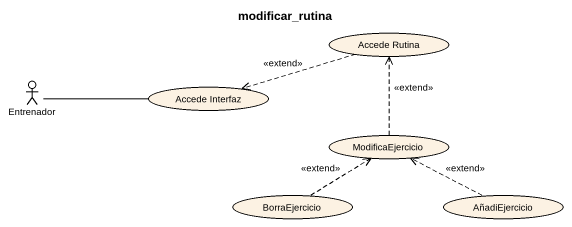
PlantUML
@startuml
title modificar_rutina
usecase "Accede Rutina" as Accede_Rutina
actor Entrenador
usecase "Accede Interfaz" as Accede_Interfaz
usecase ModificaEjercicio
usecase BorraEjercicio
usecase AñadiEjercicio
Accede_Rutina .left.> Accede_Interfaz : <<extend>>
Entrenador -right- Accede_Interfaz
ModificaEjercicio .up.> Accede_Rutina : <<extend>>
BorraEjercicio .up.> ModificaEjercicio : <<extend>>
AñadiEjercicio .left.> ModificaEjercicio : <<extend>>
@enduml
